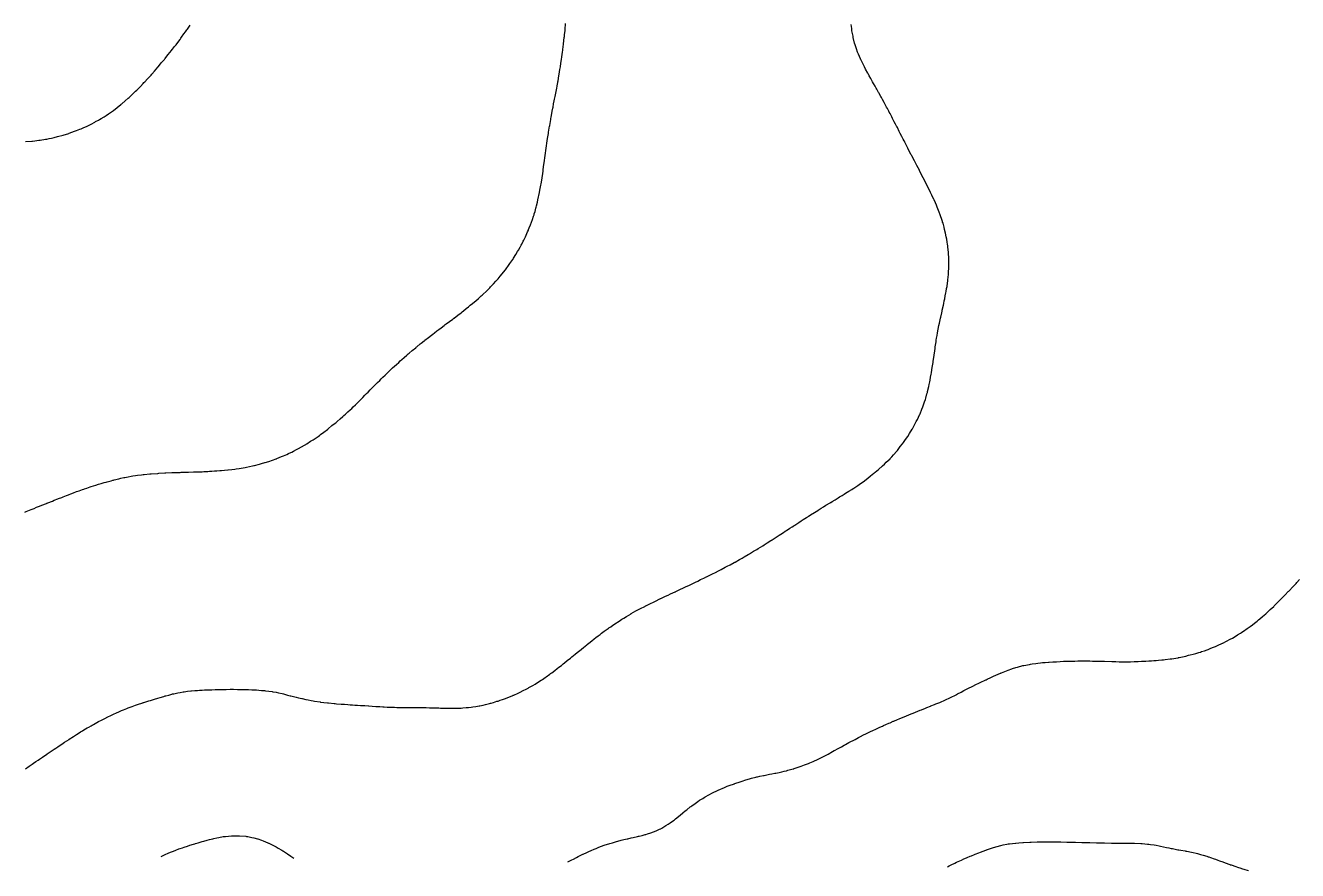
# Model space of a CAD drawing. Extents: x -717078 to -715000, y -984629 to -984000.
# Drawn here: x -715838.4 to -715666.4, y -984482.3 to -984367.9 of the extents above; entities that cross this region are included whole.
import ezdxf

# ---------------------------------------------------------------- set-up
doc = ezdxf.new("R2010")
doc.units = 0
doc.layers.add('buffer_B2_0_1_clip', color=7, linetype='Continuous')

msp = doc.modelspace()

# ---------------------------------------------------------------- linework, layer by layer
at = {"layer": 'buffer_B2_0_1_clip'}
for points in [[(-715838.5, -984433.76), (-715838.32, -984433.68), (-715837.86, -984433.5), (-715837.61, -984433.39), (-715837.5, -984433.35), (-715837.24, -984433.24), (-715836.9, -984433.1), (-715836.5, -984432.93), (-715836.19, -984432.81), (-715835.57, -984432.57), (-715835.5, -984432.54), (-715835.47, -984432.53), (-715835.38, -984432.5), (-715834.75, -984432.25), (-715834.5, -984432.15), (-715834.04, -984431.96), (-715833.91, -984431.91), (-715833.5, -984431.75), (-715833.32, -984431.68), (-715832.84, -984431.5), (-715832.6, -984431.4), (-715832.5, -984431.36), (-715832.28, -984431.28), (-715831.88, -984431.12), (-715831.5, -984430.98), (-715831.14, -984430.86), (-715830.7, -984430.7), (-715830.5, -984430.63), (-715830.4, -984430.6), (-715830.09, -984430.5), (-715829.65, -984430.35), (-715829.5, -984430.29), (-715829.19, -984430.19), (-715828.9, -984430.1), (-715828.5, -984429.97), (-715828.14, -984429.86), (-715827.75, -984429.75), (-715827.5, -984429.68), (-715827.36, -984429.64), (-715826.81, -984429.5), (-715826.57, -984429.43), (-715826.5, -984429.41), (-715826.39, -984429.39), (-715825.77, -984429.23), (-715825.5, -984429.17), (-715825.08, -984429.08), (-715824.95, -984429.05), (-715824.5, -984428.97), (-715824.1, -984428.9), (-715823.86, -984428.86), (-715823.5, -984428.8), (-715823.23, -984428.77), (-715822.71, -984428.71), (-715822.5, -984428.68), (-715822.34, -984428.66), (-715821.59, -984428.59), (-715821.5, -984428.58), (-715821.42, -984428.58), (-715820.51, -984428.51), (-715820.5, -984428.51), (-715820.49, -984428.51), (-715820.37, -984428.5), (-715819.55, -984428.45), (-715819.5, -984428.45), (-715819.44, -984428.44), (-715818.6, -984428.4), (-715818.5, -984428.4), (-715818.4, -984428.4), (-715817.63, -984428.37), (-715817.5, -984428.37), (-715817.36, -984428.36), (-715816.65, -984428.35), (-715816.5, -984428.34), (-715816.34, -984428.34), (-715815.68, -984428.32), (-715815.5, -984428.31), (-715815.31, -984428.31), (-715814.72, -984428.28), (-715814.5, -984428.28), (-715814.27, -984428.27), (-715813.76, -984428.24), (-715813.5, -984428.23), (-715813.21, -984428.21), (-715812.82, -984428.18), (-715812.5, -984428.16), (-715812.13, -984428.13), (-715811.89, -984428.11), (-715811.5, -984428.08), (-715811.03, -984428.03), (-715810.98, -984428.02), (-715810.5, -984427.97), (-715810.08, -984427.92), (-715809.89, -984427.89), (-715809.5, -984427.84), (-715809.21, -984427.79), (-715808.7, -984427.7), (-715808.5, -984427.66), (-715807.71, -984427.5), (-715807.5, -984427.45), (-715807.43, -984427.43), (-715806.75, -984427.25), (-715806.5, -984427.18), (-715806.04, -984427.04), (-715805.98, -984427.02), (-715805.5, -984426.88), (-715804.5, -984426.54), (-715804.47, -984426.53), (-715804.4, -984426.5), (-715803.76, -984426.24), (-715803.5, -984426.13), (-715803.06, -984425.94), (-715802.83, -984425.83), (-715802.5, -984425.68), (-715802.38, -984425.62), (-715802.14, -984425.5), (-715801.73, -984425.27), (-715801.5, -984425.15), (-715801.09, -984424.91), (-715800.69, -984424.69), (-715800.5, -984424.58), (-715800.45, -984424.55), (-715800.36, -984424.5), (-715799.84, -984424.16), (-715799.5, -984423.95), (-715799.23, -984423.77), (-715798.83, -984423.5), (-715798.64, -984423.36), (-715798.5, -984423.26), (-715798.07, -984422.93), (-715797.56, -984422.56), (-715797.5, -984422.52), (-715797.49, -984422.51), (-715797.48, -984422.5), (-715796.95, -984422.05), (-715796.5, -984421.69), (-715796.4, -984421.6), (-715796.27, -984421.5), (-715795.86, -984421.14), (-715795.5, -984420.82), (-715795.33, -984420.67), (-715795.14, -984420.5), (-715794.82, -984420.18), (-715794.5, -984419.9), (-715794.29, -984419.71), (-715794.07, -984419.5), (-715793.79, -984419.21), (-715793.5, -984418.94), (-715793.28, -984418.72), (-715793.05, -984418.5), (-715792.78, -984418.22), (-715792.5, -984417.94), (-715792.28, -984417.72), (-715792.04, -984417.5), (-715791.78, -984417.22), (-715791.5, -984416.95), (-715791.28, -984416.72), (-715791.05, -984416.5), (-715790.78, -984416.22), (-715790.5, -984415.94), (-715790.28, -984415.72), (-715790.06, -984415.5), (-715789.78, -984415.22), (-715789.5, -984414.95), (-715789.27, -984414.73), (-715789.02, -984414.5), (-715788.76, -984414.24), (-715788.5, -984414.01), (-715788.24, -984413.76), (-715787.93, -984413.5), (-715787.71, -984413.29), (-715787.5, -984413.11), (-715787.18, -984412.82), (-715786.81, -984412.5), (-715786.65, -984412.35), (-715786.5, -984412.23), (-715786.11, -984411.89), (-715785.63, -984411.5), (-715785.56, -984411.44), (-715785.5, -984411.39), (-715785.01, -984410.99), (-715784.89, -984410.89), (-715784.5, -984410.58), (-715784.45, -984410.55), (-715784.39, -984410.5), (-715783.9, -984410.1), (-715783.5, -984409.8), (-715783.33, -984409.67), (-715783.11, -984409.5), (-715782.77, -984409.23), (-715782.5, -984409.03), (-715782.2, -984408.8), (-715781.79, -984408.5), (-715781.63, -984408.37), (-715781.5, -984408.28), (-715781.06, -984407.94), (-715780.63, -984407.63), (-715780.5, -984407.54), (-715780.48, -984407.52), (-715780.45, -984407.5), (-715779.92, -984407.08), (-715779.5, -984406.77), (-715779.35, -984406.65), (-715779.17, -984406.5), (-715778.8, -984406.2), (-715778.5, -984405.97), (-715778.25, -984405.75), (-715777.94, -984405.5), (-715777.7, -984405.3), (-715777.5, -984405.14), (-715777.16, -984404.84), (-715776.78, -984404.5), (-715776.63, -984404.37), (-715776.5, -984404.25), (-715776.12, -984403.88), (-715775.72, -984403.5), (-715775.61, -984403.39), (-715775.5, -984403.27), (-715775.13, -984402.87), (-715774.79, -984402.5), (-715774.65, -984402.35), (-715774.5, -984402.18), (-715774.19, -984401.81), (-715773.92, -984401.5), (-715773.74, -984401.26), (-715773.5, -984400.96), (-715773.31, -984400.69), (-715773.16, -984400.5), (-715772.89, -984400.11), (-715772.5, -984399.56), (-715772.48, -984399.52), (-715772.46, -984399.5), (-715772.4, -984399.4), (-715772.1, -984398.9), (-715771.85, -984398.5), (-715771.72, -984398.28), (-715771.5, -984397.88), (-715771.37, -984397.63), (-715771.29, -984397.5), (-715771.09, -984397.09), (-715771.03, -984396.97), (-715770.8, -984396.5), (-715770.71, -984396.29), (-715770.5, -984395.82), (-715770.4, -984395.6), (-715770.36, -984395.5), (-715770.27, -984395.27), (-715770.12, -984394.88), (-715769.97, -984394.5), (-715769.85, -984394.15), (-715769.7, -984393.7), (-715769.63, -984393.5), (-715769.6, -984393.4), (-715769.5, -984393.05), (-715769.38, -984392.62), (-715769.35, -984392.5), (-715769.3, -984392.3), (-715769.18, -984391.82), (-715769.1, -984391.5), (-715768.89, -984390.5), (-715768.83, -984390.17), (-715768.75, -984389.75), (-715768.71, -984389.5), (-715768.68, -984389.32), (-715768.55, -984388.55), (-715768.54, -984388.5), (-715768.53, -984388.47), (-715768.5, -984388.24), (-715768.41, -984387.59), (-715768.39, -984387.5), (-715768.38, -984387.38), (-715768.29, -984386.71), (-715768.26, -984386.5), (-715768.12, -984385.5), (-715767.98, -984384.5), (-715767.84, -984383.5), (-715767.79, -984383.21), (-715767.72, -984382.72), (-715767.68, -984382.5), (-715767.66, -984382.34), (-715767.52, -984381.52), (-715767.51, -984381.5), (-715767.5, -984381.43), (-715767.36, -984380.64), (-715767.34, -984380.5), (-715767.31, -984380.31), (-715767.21, -984379.79), (-715767.16, -984379.5), (-715767.09, -984379.09), (-715767.06, -984378.94), (-715766.98, -984378.5), (-715766.9, -984378.1), (-715766.85, -984377.85), (-715766.78, -984377.5), (-715766.73, -984377.27), (-715766.6, -984376.6), (-715766.58, -984376.5), (-715766.57, -984376.43), (-715766.5, -984376.08), (-715766.41, -984375.59), (-715766.4, -984375.5), (-715766.38, -984375.38), (-715766.27, -984374.73), (-715766.23, -984374.5), (-715766.18, -984374.18), (-715766.13, -984373.87), (-715766.07, -984373.5), (-715765.99, -984373.01), (-715765.99, -984372.99), (-715765.92, -984372.5), (-715765.87, -984372.13), (-715765.83, -984371.83), (-715765.78, -984371.5), (-715765.75, -984371.25), (-715765.68, -984370.68), (-715765.66, -984370.5), (-715765.64, -984370.36), (-715765.54, -984369.54), (-715765.54, -984369.5), (-715765.53, -984369.47), (-715765.5, -984369.14), (-715765.44, -984368.56), (-715765.44, -984368.5), (-715765.44, -984368.44), (-715765.37, -984367.63)], [(-715838.41, -984468.5), (-715837.88, -984468.12), (-715837.5, -984467.86), (-715837.29, -984467.71), (-715836.99, -984467.5), (-715836.7, -984467.3), (-715836.5, -984467.16), (-715836.11, -984466.89), (-715835.51, -984466.5), (-715835.51, -984466.49), (-715835.5, -984466.49), (-715835.47, -984466.47), (-715834.91, -984466.09), (-715834.5, -984465.82), (-715834.31, -984465.69), (-715834.02, -984465.5), (-715833.71, -984465.29), (-715833.5, -984465.15), (-715833.11, -984464.89), (-715832.51, -984464.5), (-715832.5, -984464.5), (-715832.5, -984464.5), (-715832.49, -984464.49), (-715831.9, -984464.1), (-715831.5, -984463.84), (-715831.29, -984463.71), (-715830.94, -984463.5), (-715830.67, -984463.33), (-715830.5, -984463.23), (-715830.04, -984462.96), (-715829.85, -984462.85), (-715829.5, -984462.65), (-715829.4, -984462.6), (-715829.22, -984462.5), (-715828.76, -984462.24), (-715828.5, -984462.1), (-715828.11, -984461.89), (-715827.68, -984461.68), (-715827.5, -984461.59), (-715827.44, -984461.56), (-715827.33, -984461.5), (-715826.78, -984461.22), (-715826.5, -984461.09), (-715826.09, -984460.91), (-715825.77, -984460.77), (-715825.5, -984460.65), (-715825.4, -984460.6), (-715825.13, -984460.5), (-715824.68, -984460.32), (-715824.5, -984460.25), (-715824.09, -984460.09), (-715823.96, -984460.04), (-715823.5, -984459.87), (-715823.23, -984459.77), (-715822.55, -984459.55), (-715822.5, -984459.53), (-715822.47, -984459.53), (-715822.39, -984459.5), (-715821.72, -984459.28), (-715821.5, -984459.22), (-715821.09, -984459.09), (-715820.95, -984459.05), (-715820.5, -984458.92), (-715820.18, -984458.82), (-715819.68, -984458.68), (-715819.5, -984458.62), (-715819.4, -984458.6), (-715819.03, -984458.5), (-715818.61, -984458.39), (-715818.5, -984458.36), (-715818.32, -984458.32), (-715817.79, -984458.21), (-715817.5, -984458.15), (-715817.09, -984458.09), (-715816.94, -984458.06), (-715816.5, -984458), (-715816.05, -984457.95), (-715815.94, -984457.94), (-715815.5, -984457.9), (-715815.13, -984457.87), (-715814.86, -984457.86), (-715814.5, -984457.83), (-715814.18, -984457.82), (-715813.8, -984457.8), (-715813.5, -984457.79), (-715813.22, -984457.78), (-715812.76, -984457.76), (-715812.5, -984457.76), (-715812.25, -984457.75), (-715811.74, -984457.74), (-715811.5, -984457.74), (-715811.26, -984457.74), (-715810.73, -984457.73), (-715810.5, -984457.73), (-715810.27, -984457.73), (-715809.74, -984457.74), (-715809.5, -984457.74), (-715809.26, -984457.74), (-715808.75, -984457.75), (-715808.5, -984457.76), (-715808.23, -984457.77), (-715807.78, -984457.78), (-715807.5, -984457.8), (-715807.18, -984457.82), (-715806.84, -984457.84), (-715806.5, -984457.87), (-715806.09, -984457.91), (-715805.92, -984457.92), (-715805.5, -984457.97), (-715805.04, -984458.04), (-715804.94, -984458.06), (-715804.5, -984458.13), (-715804.19, -984458.19), (-715803.69, -984458.31), (-715803.5, -984458.35), (-715803.38, -984458.38), (-715802.96, -984458.5), (-715802.59, -984458.59), (-715802.5, -984458.62), (-715802.34, -984458.66), (-715801.8, -984458.8), (-715801.5, -984458.88), (-715801.01, -984458.99), (-715800.99, -984458.99), (-715800.5, -984459.11), (-715800.17, -984459.17), (-715799.75, -984459.25), (-715799.5, -984459.3), (-715799.32, -984459.32), (-715798.56, -984459.44), (-715798.5, -984459.45), (-715798.45, -984459.45), (-715798.07, -984459.5), (-715797.56, -984459.56), (-715797.5, -984459.57), (-715797.43, -984459.57), (-715796.65, -984459.65), (-715796.5, -984459.66), (-715796.32, -984459.68), (-715795.72, -984459.72), (-715795.5, -984459.74), (-715795.24, -984459.76), (-715794.79, -984459.79), (-715794.5, -984459.81), (-715794.16, -984459.84), (-715793.86, -984459.86), (-715793.5, -984459.88), (-715793.09, -984459.91), (-715792.92, -984459.92), (-715792.5, -984459.94), (-715792.03, -984459.97), (-715791.98, -984459.98), (-715791.5, -984460.01), (-715791.04, -984460.04), (-715790.96, -984460.04), (-715790.5, -984460.07), (-715790.09, -984460.09), (-715789.9, -984460.1), (-715789.5, -984460.13), (-715789.14, -984460.14), (-715788.85, -984460.15), (-715788.5, -984460.16), (-715788.17, -984460.17), (-715787.82, -984460.18), (-715787.5, -984460.18), (-715787.18, -984460.18), (-715786.81, -984460.19), (-715786.5, -984460.19), (-715786.19, -984460.19), (-715785.8, -984460.2), (-715785.5, -984460.2), (-715785.2, -984460.2), (-715784.8, -984460.2), (-715784.5, -984460.2), (-715784.21, -984460.21), (-715783.78, -984460.22), (-715783.5, -984460.23), (-715783.24, -984460.24), (-715782.75, -984460.25), (-715782.5, -984460.25), (-715782.26, -984460.26), (-715781.72, -984460.28), (-715781.5, -984460.29), (-715781.29, -984460.29), (-715780.71, -984460.29), (-715780.5, -984460.3), (-715780.29, -984460.29), (-715779.73, -984460.27), (-715779.5, -984460.27), (-715779.25, -984460.25), (-715778.79, -984460.21), (-715778.5, -984460.19), (-715778.14, -984460.14), (-715777.9, -984460.1), (-715777.5, -984460.05), (-715777.04, -984459.96), (-715776.95, -984459.95), (-715776.5, -984459.86), (-715776.21, -984459.79), (-715775.65, -984459.65), (-715775.5, -984459.61), (-715775.41, -984459.59), (-715775.12, -984459.5), (-715774.65, -984459.35), (-715774.5, -984459.31), (-715774.2, -984459.2), (-715773.91, -984459.09), (-715773.5, -984458.95), (-715773.18, -984458.82), (-715772.6, -984458.6), (-715772.5, -984458.56), (-715772.46, -984458.54), (-715772.36, -984458.5), (-715771.77, -984458.23), (-715771.5, -984458.11), (-715771.1, -984457.9), (-715770.7, -984457.7), (-715770.5, -984457.6), (-715770.44, -984457.56), (-715770.32, -984457.5), (-715769.8, -984457.2), (-715769.5, -984457.03), (-715769.18, -984456.82), (-715768.66, -984456.5), (-715768.57, -984456.43), (-715768.5, -984456.39), (-715768.12, -984456.12), (-715767.98, -984456.02), (-715767.5, -984455.69), (-715767.39, -984455.61), (-715767.23, -984455.5), (-715766.82, -984455.18), (-715766.5, -984454.93), (-715766.26, -984454.74), (-715765.94, -984454.5), (-715765.7, -984454.3), (-715765.5, -984454.13), (-715765.15, -984453.85), (-715764.7, -984453.5), (-715764.59, -984453.41), (-715764.5, -984453.33), (-715764.05, -984452.95), (-715763.57, -984452.57), (-715763.5, -984452.52), (-715763.49, -984452.51), (-715763.48, -984452.5), (-715762.95, -984452.05), (-715762.5, -984451.71), (-715762.39, -984451.61), (-715762.23, -984451.5), (-715761.83, -984451.17), (-715761.5, -984450.91), (-715761.27, -984450.73), (-715760.95, -984450.5), (-715760.7, -984450.3), (-715760.5, -984450.15), (-715760.13, -984449.87), (-715759.6, -984449.5), (-715759.54, -984449.46), (-715759.5, -984449.43), (-715759.26, -984449.26), (-715758.96, -984449.04), (-715758.5, -984448.74), (-715758.36, -984448.64), (-715758.14, -984448.5), (-715757.76, -984448.24), (-715757.5, -984448.09), (-715757.14, -984447.86), (-715756.52, -984447.5), (-715756.51, -984447.49), (-715756.5, -984447.49), (-715756.48, -984447.48), (-715755.87, -984447.13), (-715755.5, -984446.93), (-715755.22, -984446.78), (-715754.66, -984446.5), (-715754.55, -984446.45), (-715754.5, -984446.42), (-715754.34, -984446.34), (-715753.89, -984446.11), (-715753.5, -984445.92), (-715753.22, -984445.78), (-715752.61, -984445.5), (-715752.54, -984445.46), (-715752.5, -984445.45), (-715752.4, -984445.4), (-715751.86, -984445.14), (-715751.5, -984444.98), (-715751.18, -984444.82), (-715750.53, -984444.53), (-715750.5, -984444.52), (-715750.49, -984444.51), (-715750.46, -984444.5), (-715749.81, -984444.19), (-715749.5, -984444.04), (-715749.13, -984443.87), (-715748.63, -984443.63), (-715748.5, -984443.57), (-715748.45, -984443.55), (-715748.35, -984443.5), (-715747.78, -984443.22), (-715747.5, -984443.08), (-715747.11, -984442.89), (-715746.69, -984442.69), (-715746.5, -984442.6), (-715746.44, -984442.56), (-715746.3, -984442.5), (-715745.77, -984442.23), (-715745.5, -984442.1), (-715745.1, -984441.9), (-715744.7, -984441.7), (-715744.5, -984441.6), (-715744.43, -984441.57), (-715744.31, -984441.5), (-715743.78, -984441.22), (-715743.5, -984441.07), (-715743.13, -984440.87), (-715742.59, -984440.59), (-715742.5, -984440.54), (-715742.47, -984440.53), (-715742.42, -984440.5), (-715741.84, -984440.16), (-715741.5, -984439.97), (-715741.2, -984439.8), (-715740.68, -984439.5), (-715740.57, -984439.43), (-715740.5, -984439.39), (-715740.23, -984439.23), (-715739.95, -984439.05), (-715739.5, -984438.79), (-715739.32, -984438.68), (-715739.03, -984438.5), (-715738.71, -984438.29), (-715738.5, -984438.17), (-715738.09, -984437.91), (-715737.6, -984437.6), (-715737.5, -984437.54), (-715737.48, -984437.52), (-715737.44, -984437.5), (-715736.88, -984437.12), (-715736.5, -984436.88), (-715736.27, -984436.73), (-715735.9, -984436.5), (-715735.66, -984436.34), (-715735.5, -984436.23), (-715735.06, -984435.94), (-715734.75, -984435.75), (-715734.5, -984435.59), (-715734.44, -984435.56), (-715734.35, -984435.5), (-715733.84, -984435.16), (-715733.5, -984434.94), (-715733.24, -984434.76), (-715732.81, -984434.5), (-715732.63, -984434.37), (-715732.5, -984434.29), (-715732.02, -984433.98), (-715731.93, -984433.93), (-715731.5, -984433.67), (-715731.4, -984433.6), (-715731.23, -984433.5), (-715730.79, -984433.21), (-715730.5, -984433.04), (-715730.17, -984432.83), (-715729.61, -984432.5), (-715729.54, -984432.46), (-715729.5, -984432.43), (-715729.31, -984432.31), (-715728.93, -984432.07), (-715728.5, -984431.82), (-715728.31, -984431.69), (-715727.98, -984431.5), (-715727.69, -984431.31), (-715727.5, -984431.2), (-715727.08, -984430.92), (-715726.68, -984430.68), (-715726.5, -984430.57), (-715726.46, -984430.54), (-715726.4, -984430.5), (-715725.87, -984430.13), (-715725.5, -984429.88), (-715725.28, -984429.72), (-715724.96, -984429.5), (-715724.7, -984429.3), (-715724.5, -984429.15), (-715724.14, -984428.86), (-715723.67, -984428.5), (-715723.58, -984428.42), (-715723.5, -984428.36), (-715723.04, -984427.96), (-715722.51, -984427.5), (-715722.5, -984427.5), (-715722.5, -984427.49), (-715722.26, -984427.26), (-715722, -984427), (-715721.5, -984426.53), (-715721.49, -984426.51), (-715721.47, -984426.5), (-715721.25, -984426.25), (-715721.01, -984425.99), (-715720.58, -984425.5), (-715720.54, -984425.46), (-715720.5, -984425.41), (-715720.11, -984424.89), (-715719.8, -984424.5), (-715719.68, -984424.32), (-715719.5, -984424.07), (-715719.27, -984423.73), (-715719.11, -984423.5), (-715718.88, -984423.12), (-715718.5, -984422.53), (-715718.48, -984422.5), (-715717.94, -984421.5), (-715717.8, -984421.2), (-715717.5, -984420.58), (-715717.47, -984420.53), (-715717.46, -984420.5), (-715717.44, -984420.44), (-715717.19, -984419.81), (-715717.06, -984419.5), (-715716.91, -984419.09), (-715716.82, -984418.82), (-715716.71, -984418.5), (-715716.66, -984418.34), (-715716.5, -984417.76), (-715716.44, -984417.56), (-715716.43, -984417.5), (-715716.41, -984417.41), (-715716.26, -984416.74), (-715716.2, -984416.5), (-715716.13, -984416.13), (-715716.09, -984415.91), (-715716.01, -984415.5), (-715715.94, -984415.06), (-715715.91, -984414.91), (-715715.85, -984414.5), (-715715.8, -984414.2), (-715715.72, -984413.72), (-715715.68, -984413.5), (-715715.66, -984413.34), (-715715.54, -984412.54), (-715715.54, -984412.5), (-715715.53, -984412.47), (-715715.5, -984412.25), (-715715.41, -984411.59), (-715715.4, -984411.5), (-715715.38, -984411.38), (-715715.28, -984410.72), (-715715.25, -984410.5), (-715715.2, -984410.2), (-715715.14, -984409.86), (-715715.08, -984409.5), (-715714.99, -984409.01), (-715714.98, -984408.98), (-715714.88, -984408.5), (-715714.81, -984408.19), (-715714.71, -984407.71), (-715714.67, -984407.5), (-715714.63, -984407.37), (-715714.5, -984406.78), (-715714.45, -984406.55), (-715714.44, -984406.5), (-715714.43, -984406.43), (-715714.27, -984405.73), (-715714.23, -984405.5), (-715714.16, -984405.16), (-715714.1, -984404.9), (-715714.02, -984404.5), (-715713.94, -984404.06), (-715713.91, -984403.91), (-715713.84, -984403.5), (-715713.79, -984403.21), (-715713.73, -984402.73), (-715713.69, -984402.5), (-715713.67, -984402.33), (-715713.6, -984401.6), (-715713.59, -984401.5), (-715713.58, -984401.42), (-715713.54, -984400.54), (-715713.54, -984400.5), (-715713.54, -984400.46), (-715713.54, -984399.54), (-715713.54, -984399.5), (-715713.54, -984399.46), (-715713.6, -984398.6), (-715713.61, -984398.5), (-715713.62, -984398.38), (-715713.7, -984397.7), (-715713.72, -984397.5), (-715713.76, -984397.24), (-715713.83, -984396.83), (-715713.89, -984396.5), (-715714, -984396), (-715714, -984396), (-715714.11, -984395.5), (-715714.19, -984395.19), (-715714.33, -984394.67), (-715714.38, -984394.5), (-715714.41, -984394.41), (-715714.5, -984394.13), (-715714.66, -984393.66), (-715714.71, -984393.5), (-715714.85, -984393.15), (-715714.93, -984392.93), (-715715.1, -984392.5), (-715715.22, -984392.22), (-715715.5, -984391.57), (-715715.52, -984391.52), (-715715.53, -984391.5), (-715715.56, -984391.44), (-715715.85, -984390.85), (-715716.01, -984390.5), (-715716.17, -984390.17), (-715716.5, -984389.5), (-715716.5, -984389.5), (-715716.5, -984389.5), (-715716.5, -984389.5), (-715716.84, -984388.84), (-715717.01, -984388.5), (-715717.18, -984388.18), (-715717.5, -984387.53), (-715717.51, -984387.51), (-715717.52, -984387.5), (-715717.53, -984387.47), (-715717.86, -984386.86), (-715718.04, -984386.5), (-715718.2, -984386.2), (-715718.5, -984385.61), (-715718.54, -984385.54), (-715718.56, -984385.5), (-715718.62, -984385.38), (-715718.89, -984384.89), (-715719.08, -984384.5), (-715719.23, -984384.23), (-715719.5, -984383.68), (-715719.56, -984383.56), (-715719.6, -984383.5), (-715719.7, -984383.3), (-715719.9, -984382.9), (-715720.11, -984382.5), (-715720.24, -984382.24), (-715720.5, -984381.72), (-715720.58, -984381.58), (-715720.62, -984381.5), (-715720.74, -984381.26), (-715720.92, -984380.92), (-715721.14, -984380.5), (-715721.27, -984380.27), (-715721.5, -984379.81), (-715721.61, -984379.61), (-715721.66, -984379.5), (-715721.85, -984379.15), (-715721.96, -984378.96), (-715722.19, -984378.5), (-715722.3, -984378.3), (-715722.5, -984377.93), (-715722.65, -984377.65), (-715722.74, -984377.5), (-715723.01, -984377.01), (-715723.05, -984376.95), (-715723.3, -984376.5), (-715723.37, -984376.37), (-715723.5, -984376.13), (-715723.73, -984375.73), (-715723.86, -984375.5), (-715724.09, -984375.09), (-715724.31, -984374.69), (-715724.42, -984374.5), (-715724.45, -984374.45), (-715724.5, -984374.34), (-715724.8, -984373.8), (-715724.97, -984373.5), (-715725.15, -984373.15), (-715725.42, -984372.58), (-715725.46, -984372.5), (-715725.47, -984372.47), (-715725.5, -984372.4), (-715725.78, -984371.78), (-715725.89, -984371.5), (-715726.05, -984371.05), (-715726.09, -984370.91), (-715726.22, -984370.5), (-715726.28, -984370.28), (-715726.46, -984369.54), (-715726.47, -984369.5), (-715726.48, -984369.48), (-715726.5, -984369.36), (-715726.64, -984368.64), (-715726.66, -984368.5), (-715726.68, -984368.32), (-715726.76, -984367.76)], [(-715838.4, -984383.6), (-715837.54, -984383.54), (-715837.5, -984383.54), (-715837.46, -984383.54), (-715837.13, -984383.5), (-715836.57, -984383.43), (-715836.5, -984383.43), (-715836.41, -984383.41), (-715835.71, -984383.29), (-715835.5, -984383.26), (-715835.2, -984383.2), (-715834.87, -984383.13), (-715834.5, -984383.05), (-715834.06, -984382.94), (-715833.89, -984382.89), (-715833.5, -984382.79), (-715833.28, -984382.72), (-715832.54, -984382.5), (-715832.51, -984382.49), (-715832.5, -984382.49), (-715832.48, -984382.48), (-715831.78, -984382.22), (-715831.5, -984382.12), (-715831.06, -984381.94), (-715830.86, -984381.86), (-715830.5, -984381.71), (-715830.36, -984381.64), (-715830.05, -984381.5), (-715829.68, -984381.32), (-715829.5, -984381.23), (-715829.03, -984380.97), (-715828.91, -984380.91), (-715828.5, -984380.69), (-715828.38, -984380.62), (-715828.18, -984380.5), (-715827.76, -984380.24), (-715827.5, -984380.08), (-715827.16, -984379.84), (-715826.65, -984379.5), (-715826.56, -984379.44), (-715826.5, -984379.39), (-715826, -984379), (-715825.99, -984378.99), (-715825.5, -984378.61), (-715825.44, -984378.56), (-715825.37, -984378.5), (-715824.91, -984378.09), (-715824.5, -984377.74), (-715824.37, -984377.63), (-715824.23, -984377.5), (-715823.86, -984377.14), (-715823.5, -984376.79), (-715823.35, -984376.65), (-715823.21, -984376.5), (-715822.86, -984376.14), (-715822.5, -984375.77), (-715822.37, -984375.63), (-715822.24, -984375.5), (-715821.89, -984375.11), (-715821.5, -984374.7), (-715821.4, -984374.6), (-715821.32, -984374.5), (-715820.94, -984374.06), (-715820.5, -984373.55), (-715820.48, -984373.52), (-715820.46, -984373.5), (-715820.26, -984373.26), (-715820.03, -984372.97), (-715819.62, -984372.5), (-715819.57, -984372.43), (-715819.5, -984372.35), (-715819.13, -984371.87), (-715818.82, -984371.5), (-715818.68, -984371.32), (-715818.5, -984371.09), (-715818.24, -984370.76), (-715818.04, -984370.5), (-715817.81, -984370.19), (-715817.5, -984369.78), (-715817.38, -984369.62), (-715817.3, -984369.5), (-715816.97, -984369.03), (-715816.77, -984368.77), (-715816.57, -984368.5), (-715816.54, -984368.46), (-715816.5, -984368.4), (-715816.14, -984367.86)], [(-715765.04, -984481.07), (-715764.96, -984481.04), (-715764.5, -984480.79), (-715764.3, -984480.7), (-715763.9, -984480.5), (-715763.65, -984480.35), (-715763.5, -984480.28), (-715763.05, -984480.05), (-715762.98, -984480.02), (-715762.5, -984479.79), (-715762.3, -984479.7), (-715761.83, -984479.5), (-715761.6, -984479.4), (-715761.5, -984479.35), (-715761.25, -984479.25), (-715760.89, -984479.11), (-715760.5, -984478.95), (-715760.16, -984478.84), (-715759.69, -984478.69), (-715759.5, -984478.63), (-715759.4, -984478.6), (-715759.03, -984478.5), (-715758.62, -984478.38), (-715758.5, -984478.34), (-715758.29, -984478.29), (-715757.84, -984478.16), (-715757.5, -984478.07), (-715757.04, -984477.96), (-715756.94, -984477.94), (-715756.5, -984477.84), (-715756.23, -984477.77), (-715755.65, -984477.65), (-715755.5, -984477.62), (-715755.41, -984477.59), (-715755.01, -984477.5), (-715754.61, -984477.39), (-715754.5, -984477.36), (-715754.29, -984477.29), (-715753.86, -984477.14), (-715753.5, -984477.02), (-715753.14, -984476.86), (-715752.66, -984476.66), (-715752.5, -984476.59), (-715752.44, -984476.56), (-715752.33, -984476.5), (-715751.82, -984476.18), (-715751.5, -984475.99), (-715751.21, -984475.79), (-715750.79, -984475.5), (-715750.63, -984475.37), (-715750.5, -984475.26), (-715750.08, -984474.92), (-715749.56, -984474.5), (-715749.53, -984474.47), (-715749.5, -984474.45), (-715749.19, -984474.19), (-715748.98, -984474.02), (-715748.5, -984473.64), (-715748.42, -984473.58), (-715748.3, -984473.5), (-715747.84, -984473.16), (-715747.5, -984472.92), (-715747.25, -984472.75), (-715746.83, -984472.5), (-715746.63, -984472.37), (-715746.5, -984472.29), (-715746.01, -984472.01), (-715746, -984472), (-715745.5, -984471.74), (-715745.34, -984471.66), (-715745, -984471.5), (-715744.66, -984471.34), (-715744.5, -984471.27), (-715744.1, -984471.1), (-715743.96, -984471.04), (-715743.5, -984470.85), (-715743.24, -984470.76), (-715742.53, -984470.5), (-715742.51, -984470.49), (-715742.5, -984470.49), (-715742.49, -984470.49), (-715741.76, -984470.24), (-715741.5, -984470.15), (-715741, -984470), (-715741, -984470), (-715740.5, -984469.85), (-715740.23, -984469.77), (-715739.62, -984469.62), (-715739.5, -984469.59), (-715739.43, -984469.57), (-715739.1, -984469.5), (-715738.61, -984469.39), (-715738.5, -984469.37), (-715738.34, -984469.34), (-715737.78, -984469.22), (-715737.5, -984469.17), (-715737.09, -984469.09), (-715736.94, -984469.06), (-715736.5, -984468.97), (-715736.12, -984468.88), (-715735.81, -984468.81), (-715735.5, -984468.74), (-715735.31, -984468.69), (-715734.61, -984468.5), (-715734.53, -984468.47), (-715734.5, -984468.47), (-715734.45, -984468.45), (-715733.77, -984468.23), (-715733.5, -984468.14), (-715733.04, -984467.96), (-715732.92, -984467.92), (-715732.5, -984467.76), (-715732.32, -984467.68), (-715731.9, -984467.5), (-715731.63, -984467.37), (-715731.5, -984467.31), (-715730.5, -984466.81), (-715730.29, -984466.71), (-715729.88, -984466.5), (-715729.64, -984466.36), (-715729.5, -984466.29), (-715729.03, -984466.03), (-715728.99, -984466.01), (-715728.5, -984465.74), (-715728.34, -984465.66), (-715728.05, -984465.5), (-715727.7, -984465.3), (-715727.5, -984465.19), (-715727.06, -984464.94), (-715726.81, -984464.81), (-715726.5, -984464.64), (-715726.41, -984464.59), (-715726.22, -984464.5), (-715725.75, -984464.25), (-715725.5, -984464.12), (-715725.09, -984463.91), (-715724.75, -984463.75), (-715724.5, -984463.63), (-715724.41, -984463.59), (-715724.23, -984463.5), (-715723.74, -984463.26), (-715723.5, -984463.16), (-715723.05, -984462.95), (-715722.86, -984462.86), (-715722.5, -984462.7), (-715722.37, -984462.63), (-715722.06, -984462.5), (-715721.68, -984462.32), (-715721.5, -984462.25), (-715721.05, -984462.05), (-715720.98, -984462.02), (-715720.5, -984461.81), (-715720.28, -984461.72), (-715719.74, -984461.5), (-715719.57, -984461.43), (-715719.5, -984461.4), (-715719.34, -984461.34), (-715718.86, -984461.14), (-715718.5, -984460.99), (-715718.15, -984460.85), (-715717.66, -984460.66), (-715717.5, -984460.6), (-715717.43, -984460.57), (-715717.25, -984460.5), (-715716.72, -984460.28), (-715716.5, -984460.19), (-715716.01, -984459.99), (-715715.98, -984459.98), (-715715.5, -984459.79), (-715715.29, -984459.71), (-715714.78, -984459.5), (-715714.58, -984459.42), (-715714.5, -984459.38), (-715714.28, -984459.28), (-715713.9, -984459.1), (-715713.5, -984458.92), (-715713.22, -984458.78), (-715712.63, -984458.5), (-715712.54, -984458.46), (-715712.5, -984458.43), (-715712.36, -984458.36), (-715711.89, -984458.11), (-715711.5, -984457.9), (-715711.23, -984457.77), (-715710.69, -984457.5), (-715710.57, -984457.43), (-715710.5, -984457.4), (-715710.29, -984457.29), (-715709.91, -984457.09), (-715709.5, -984456.9), (-715709.23, -984456.77), (-715708.64, -984456.5), (-715708.55, -984456.45), (-715708.5, -984456.43), (-715708.37, -984456.37), (-715707.87, -984456.13), (-715707.5, -984455.96), (-715707.18, -984455.82), (-715706.55, -984455.55), (-715706.5, -984455.53), (-715706.48, -984455.52), (-715706.43, -984455.5), (-715705.77, -984455.23), (-715705.5, -984455.12), (-715705.04, -984454.96), (-715704.92, -984454.92), (-715704.5, -984454.78), (-715704.28, -984454.72), (-715703.52, -984454.52), (-715703.5, -984454.52), (-715703.49, -984454.51), (-715703.41, -984454.5), (-715702.65, -984454.35), (-715702.5, -984454.32), (-715702.29, -984454.29), (-715701.78, -984454.22), (-715701.5, -984454.18), (-715701.15, -984454.15), (-715700.88, -984454.12), (-715700.5, -984454.08), (-715700.05, -984454.05), (-715699.96, -984454.04), (-715699.5, -984454.01), (-715699.01, -984453.99), (-715698.99, -984453.99), (-715698.5, -984453.96), (-715698.06, -984453.94), (-715697.94, -984453.94), (-715697.5, -984453.92), (-715697.09, -984453.91), (-715696.91, -984453.91), (-715696.5, -984453.9), (-715696.11, -984453.89), (-715695.89, -984453.89), (-715695.5, -984453.88), (-715695.11, -984453.89), (-715694.89, -984453.89), (-715694.5, -984453.89), (-715694.1, -984453.9), (-715693.9, -984453.9), (-715693.5, -984453.91), (-715693.08, -984453.92), (-715692.92, -984453.92), (-715692.5, -984453.94), (-715691.5, -984453.97), (-715691.02, -984453.98), (-715690.98, -984453.98), (-715690.5, -984453.99), (-715690.01, -984453.99), (-715689.99, -984453.99), (-715689.5, -984454), (-715689.01, -984453.99), (-715688.99, -984453.99), (-715688.5, -984453.98), (-715688.04, -984453.96), (-715687.96, -984453.96), (-715687.5, -984453.94), (-715687.08, -984453.92), (-715686.91, -984453.91), (-715686.5, -984453.89), (-715686.13, -984453.87), (-715685.84, -984453.84), (-715685.5, -984453.82), (-715685.21, -984453.79), (-715684.75, -984453.75), (-715684.5, -984453.72), (-715684.3, -984453.7), (-715683.61, -984453.61), (-715683.5, -984453.6), (-715683.41, -984453.59), (-715682.86, -984453.5), (-715682.55, -984453.45), (-715682.5, -984453.44), (-715682.42, -984453.42), (-715681.72, -984453.28), (-715681.5, -984453.23), (-715681.13, -984453.13), (-715680.92, -984453.08), (-715680.5, -984452.97), (-715680.13, -984452.87), (-715679.75, -984452.75), (-715679.5, -984452.68), (-715679.37, -984452.63), (-715678.96, -984452.5), (-715678.63, -984452.37), (-715678.5, -984452.33), (-715678.21, -984452.21), (-715677.91, -984452.09), (-715677.5, -984451.93), (-715677.2, -984451.8), (-715676.54, -984451.5), (-715676.51, -984451.49), (-715676.5, -984451.48), (-715675.5, -984450.95), (-715675.21, -984450.79), (-715674.7, -984450.5), (-715674.5, -984450.37), (-715674.13, -984450.13), (-715673.97, -984450.03), (-715673.5, -984449.71), (-715673.37, -984449.63), (-715673.19, -984449.5), (-715672.79, -984449.21), (-715672.5, -984448.99), (-715672.23, -984448.77), (-715671.87, -984448.5), (-715671.67, -984448.33), (-715671.5, -984448.19), (-715671.13, -984447.87), (-715670.69, -984447.5), (-715670.59, -984447.41), (-715670.5, -984447.32), (-715670.08, -984446.92), (-715669.61, -984446.5), (-715669.55, -984446.45), (-715669.5, -984446.39), (-715669.06, -984445.94), (-715668.6, -984445.5), (-715668.55, -984445.45), (-715668.5, -984445.39), (-715668.07, -984444.93), (-715667.64, -984444.5), (-715667.57, -984444.43), (-715667.5, -984444.35), (-715667.09, -984443.91), (-715666.69, -984443.5), (-715666.6, -984443.4), (-715666.5, -984443.29), (-715666.12, -984442.88)], [(-715820.04, -984480.37), (-715819.77, -984480.23), (-715819.5, -984480.1), (-715819.09, -984479.91), (-715818.78, -984479.78), (-715818.5, -984479.66), (-715818.39, -984479.61), (-715818.08, -984479.5), (-715817.67, -984479.33), (-715817.5, -984479.28), (-715817.17, -984479.17), (-715816.92, -984479.08), (-715816.5, -984478.95), (-715816.16, -984478.84), (-715815.69, -984478.69), (-715815.5, -984478.63), (-715815.4, -984478.6), (-715815.03, -984478.5), (-715814.63, -984478.37), (-715814.5, -984478.33), (-715814.27, -984478.27), (-715813.84, -984478.16), (-715813.5, -984478.06), (-715813.05, -984477.95), (-715812.92, -984477.92), (-715812.5, -984477.82), (-715812.23, -984477.77), (-715811.66, -984477.66), (-715811.5, -984477.64), (-715811.37, -984477.63), (-715810.55, -984477.55), (-715810.5, -984477.54), (-715810.45, -984477.55), (-715809.54, -984477.54), (-715809.5, -984477.54), (-715809.45, -984477.55), (-715808.62, -984477.62), (-715808.5, -984477.63), (-715808.34, -984477.66), (-715807.77, -984477.77), (-715807.5, -984477.82), (-715807.03, -984477.97), (-715806.98, -984477.98), (-715806.5, -984478.14), (-715806.24, -984478.24), (-715805.63, -984478.5), (-715805.54, -984478.54), (-715805.5, -984478.55), (-715805.4, -984478.6), (-715804.86, -984478.86), (-715804.5, -984479.04), (-715804.21, -984479.21), (-715803.72, -984479.5), (-715803.58, -984479.58), (-715803.5, -984479.63), (-715803.12, -984479.88), (-715802.97, -984479.97), (-715802.5, -984480.3), (-715802.39, -984480.39), (-715802.25, -984480.5), (-715802.12, -984480.6)], [(-715713.73, -984481.73), (-715713.5, -984481.63), (-715713.41, -984481.59), (-715713.23, -984481.5), (-715712.74, -984481.26), (-715712.5, -984481.14), (-715712.06, -984480.94), (-715711.84, -984480.84), (-715711.5, -984480.69), (-715711.37, -984480.63), (-715711.07, -984480.5), (-715710.68, -984480.32), (-715710.5, -984480.24), (-715710.07, -984480.07), (-715709.97, -984480.03), (-715709.5, -984479.84), (-715709.25, -984479.75), (-715708.55, -984479.5), (-715708.51, -984479.49), (-715708.5, -984479.48), (-715708.47, -984479.47), (-715707.77, -984479.23), (-715707.5, -984479.14), (-715707, -984479), (-715706.99, -984478.99), (-715706.5, -984478.86), (-715706.21, -984478.79), (-715705.7, -984478.7), (-715705.5, -984478.66), (-715705.36, -984478.64), (-715704.54, -984478.54), (-715704.5, -984478.53), (-715704.47, -984478.53), (-715704.09, -984478.5), (-715703.55, -984478.45), (-715703.5, -984478.45), (-715703.45, -984478.45), (-715702.59, -984478.41), (-715702.5, -984478.4), (-715702.4, -984478.4), (-715701.62, -984478.38), (-715701.5, -984478.38), (-715701.37, -984478.37), (-715700.63, -984478.37), (-715700.5, -984478.36), (-715700.37, -984478.37), (-715699.63, -984478.37), (-715699.5, -984478.37), (-715699.37, -984478.37), (-715698.62, -984478.38), (-715698.5, -984478.38), (-715698.39, -984478.39), (-715697.6, -984478.4), (-715697.5, -984478.4), (-715697.41, -984478.41), (-715696.57, -984478.43), (-715696.5, -984478.43), (-715696.43, -984478.43), (-715695.54, -984478.46), (-715695.5, -984478.46), (-715695.46, -984478.46), (-715694.52, -984478.48), (-715694.5, -984478.48), (-715694.48, -984478.48), (-715693.58, -984478.5), (-715693.5, -984478.5), (-715693.5, -984478.5), (-715693.5, -984478.5), (-715692.52, -984478.52), (-715692.5, -984478.52), (-715692.48, -984478.52), (-715691.53, -984478.53), (-715691.5, -984478.53), (-715691.47, -984478.53), (-715690.53, -984478.53), (-715690.5, -984478.53), (-715690.47, -984478.53), (-715689.54, -984478.54), (-715689.5, -984478.54), (-715689.46, -984478.54), (-715688.55, -984478.55), (-715688.5, -984478.56), (-715688.44, -984478.56), (-715687.59, -984478.59), (-715687.5, -984478.6), (-715687.39, -984478.61), (-715686.67, -984478.67), (-715686.5, -984478.68), (-715686.29, -984478.71), (-715685.78, -984478.78), (-715685.5, -984478.83), (-715685.09, -984478.91), (-715684.94, -984478.94), (-715684.5, -984479.03), (-715684.12, -984479.12), (-715683.82, -984479.18), (-715683.5, -984479.25), (-715683.29, -984479.29), (-715682.57, -984479.43), (-715682.5, -984479.44), (-715682.45, -984479.45), (-715682.18, -984479.5), (-715681.6, -984479.6), (-715681.5, -984479.62), (-715681.35, -984479.65), (-715680.75, -984479.75), (-715680.5, -984479.81), (-715680.09, -984479.91), (-715679.94, -984479.94), (-715679.5, -984480.06), (-715679.16, -984480.16), (-715678.68, -984480.32), (-715678.5, -984480.38), (-715678.41, -984480.41), (-715678.16, -984480.5), (-715677.67, -984480.67), (-715677.5, -984480.73), (-715677.15, -984480.85), (-715676.93, -984480.93), (-715676.5, -984481.09), (-715676.19, -984481.19), (-715675.57, -984481.43), (-715675.5, -984481.46), (-715675.47, -984481.47), (-715675.38, -984481.5), (-715674.72, -984481.72), (-715674.5, -984481.79), (-715674.07, -984481.93), (-715673.96, -984481.96), (-715673.5, -984482.11), (-715673.2, -984482.2), (-715673.02, -984482.26)]]:
    msp.add_lwpolyline(points, dxfattribs=at)

doc.saveas('drawing.dxf')
